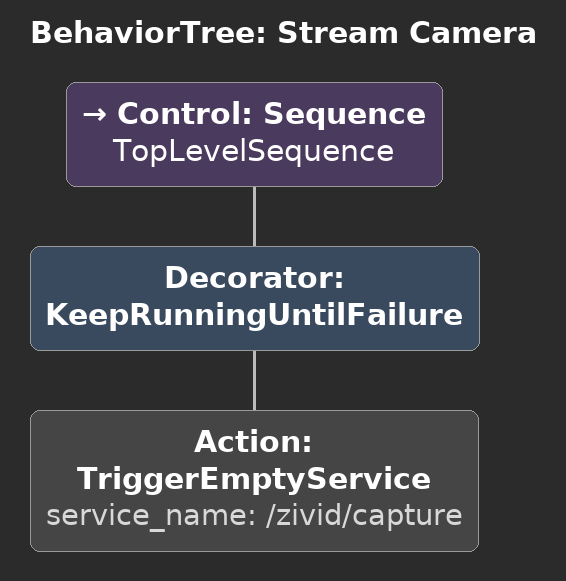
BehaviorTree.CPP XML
<?xml version='1.0' encoding='UTF-8'?>
<root BTCPP_format="4" main_tree_to_execute="Stream Camera">
  <BehaviorTree ID="Stream Camera" _description="">
    <Control ID="Sequence" name="TopLevelSequence">
      <Decorator ID="KeepRunningUntilFailure">
        <Action ID="TriggerEmptyService" service_name="/zivid/capture"/>
      </Decorator>
    </Control>
  </BehaviorTree>
</root>
